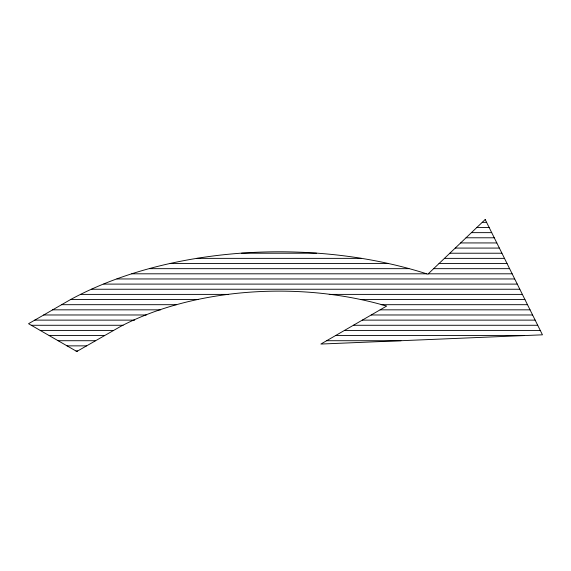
<?xml version="1.0" encoding="UTF-8"?>
<svg xmlns="http://www.w3.org/2000/svg" width="571" height="571" viewBox="0 0 571 571"><rect width="100%" height="100%" fill="white"/><g stroke="black" fill="none" stroke-linecap="round" stroke-linejoin="round"><path stroke-width="0.86" d="M482.245 222.347L486.592 222.347M476.842 227.494L489.147 227.494M471.446 232.64L491.702 232.64M466.043 237.786L494.258 237.786M460.647 242.932L496.813 242.932M455.244 248.078L499.368 248.078M241.59 253.224L316.477 253.224M449.848 253.224L501.93 253.224M196.838 258.37L361.315 258.37M444.445 258.37L504.486 258.37M170.208 263.517L388.38 263.517M439.049 263.517L507.041 263.517M149.502 268.663L408.886 268.663M433.646 268.663L509.596 268.663M131.78 273.809L426.58 273.809M428.25 273.809L512.151 273.809M116.912 278.955L514.707 278.955M103.772 284.101L517.262 284.101M91.524 289.247L519.817 289.247M80.868 294.393L228.115 294.393M329.246 294.393L522.372 294.393M70.611 299.539L198.28 299.539M360.815 299.539L524.927 299.539M61.547 304.686L176.489 304.686M381.178 304.686L527.483 304.686M52.561 309.832L160.679 309.832M380.129 309.832L530.038 309.832M43.646 314.978L146.29 314.978M371.214 314.978L532.593 314.978M34.731 320.124L134.685 320.124M362.3 320.124L535.155 320.124M31.291 325.277L123.079 325.277M353.385 325.277L537.711 325.277M40.234 330.423L113.372 330.423M344.47 330.423L540.266 330.423M49.17 335.57L104.35 335.57M335.562 335.57L524.578 335.57M58.114 340.716L95.436 340.716M326.648 340.716L400.956 340.716M67.057 345.862L86.521 345.862M76 351.008L77.606 351.008M485.193 219.528L427.843 274.194A304.329 175.704 0 0 0 70.326 299.689L28.55 323.7L76.799 351.472L121.202 326.105A236.201 136.369 0 0 1 386.646 306.07L320.873 344.049L542.45 334.82L485.193 219.528"/></g></svg>
